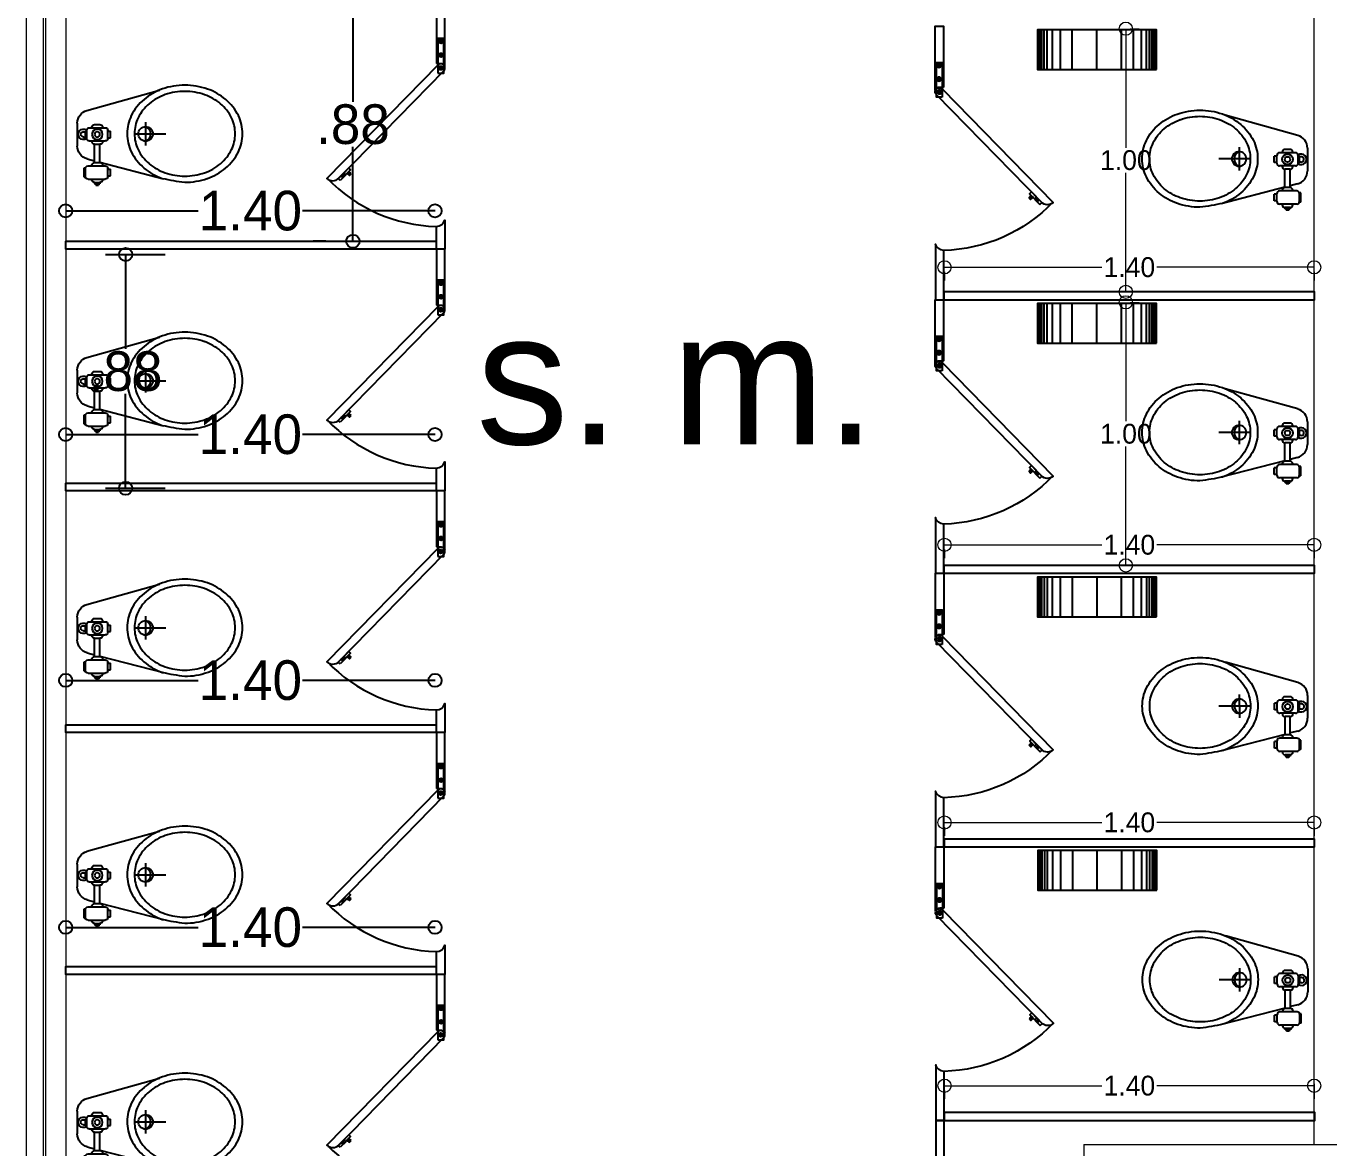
# Model space of a CAD drawing. Header units: millimetres. Extents: x 744843 to 745492, y 2520966 to 2521458.
# Drawn here: x 745461.984 to 745466.911, y 2521143.915 to 2521148.159 of the extents above; entities that cross this region are included whole.
import ezdxf

# ---------------------------------------------------------------- set-up
doc = ezdxf.new("R2010")
doc.units = ezdxf.units.MM
doc.header["$PDMODE"] = 35
doc.header["$PDSIZE"] = 1
for name, color, linetype, lineweight in [('A_Cotas_Interiores', 8, 'Continuous', 20), ('A_Muros', 30, 'Continuous', 20), ('A_Textos', 4, 'Continuous', 20), ('A_Ventanas', 4, 'Continuous', 20)]:
    doc.layers.add(name, color=color, linetype=linetype, lineweight=lineweight)
for name, color, linetype in [('A_Cotas_Paños', 8, 'Continuous'), ('A_Mamparas de Baño', 43, 'Continuous'), ('A_Muebles_fijos', 8, 'Continuous')]:
    doc.layers.add(name, color=color, linetype=linetype)
doc.styles.add('escal 300', font='arial.ttf', dxfattribs={"height": 0.5})
doc.dimstyles.new('EJES', dxfattribs={"dimtxt": 0.25, "dimasz": 0.25, "dimexe": 0.5, "dimexo": 0.25, "dimgap": 0.01, "dimtad": 0, "dimtih": 1, "dimtoh": 1, "dimzin": 4, "dimdsep": 46, "dimtxsty": 'Standard', "dimblk": 'ORIGIN', "dimcen": 0.09, "dimclrd": 8, "dimclre": 8, "dimclrt": 4, "dimadec": 1, "dimazin": 0, "dimtfac": 1, "dimtofl": 0, "dimtmove": 2, "dimatfit": 3, "dimfxl": 0.15, "dimtolj": 1, "dimtzin": 0, "dimlwd": -1, "dimlwe": -1, "dimarcsym": 0})

# ---------------------------------------------------------------- blocks, each defined once
blk = doc.blocks.new('_Origin')
at = {"color": 0, "linetype": 'ByBlock', "lineweight": -2}
blk.add_line((0, 0), (-1, 0), dxfattribs=at)
blk.add_circle((0, 0), 0.5, dxfattribs=at)
blk = doc.blocks.new('*D249')
at = {"layer": 'A_Cotas_Interiores', "color": 8, "transparency": 16777216}
for p, q in [((745465.5076, 2521147.2461), (745466.0527, 2521147.2461)), ((745466.8052, 2521147.2461), (745466.2602, 2521147.2461)), ((745465.4576, 2521147.2287), (745465.4576, 2521147.1961)), ((745466.8552, 2521147.2287), (745466.8552, 2521147.1961))]:
    blk.add_line(p, q, dxfattribs=at)
at = {"layer": 'Defpoints', "color": 0, "transparency": 16777216}
for p in [(745465.4576, 2521147.2537), (745466.8552, 2521147.2537), (745466.8552, 2521147.2461)]:
    blk.add_point(p, dxfattribs=at)
at = {"layer": 'A_Cotas_Interiores', "color": 8, "transparency": 16777216, "xscale": 0.05, "yscale": 0.05, "zscale": 0.05, "rotation": 180}
blk.add_blockref('_Origin', (745465.4576, 2521147.2461), dxfattribs=at)
at = {"layer": 'A_Cotas_Interiores', "color": 8, "transparency": 16777216, "xscale": 0.05, "yscale": 0.05, "zscale": 0.05}
blk.add_blockref('_Origin', (745466.8552, 2521147.2461), dxfattribs=at)
at = {"layer": 'A_Cotas_Interiores', "color": 4, "transparency": 16777216, "insert": (745466.1564, 2521147.2461), "char_height": 0.075, "attachment_point": 5}
blk.add_mtext('\\A1;1.40', dxfattribs=at)
blk = doc.blocks.new('*D245')
at = {"layer": 'A_Cotas_Interiores', "color": 8, "transparency": 16777216}
for p, q in [((745465.4576, 2521146.1787), (745465.4576, 2521146.1461)), ((745465.5076, 2521146.1961), (745466.0527, 2521146.1961)), ((745466.8052, 2521146.1961), (745466.2602, 2521146.1961)), ((745466.8552, 2521146.1787), (745466.8552, 2521146.1461))]:
    blk.add_line(p, q, dxfattribs=at)
at = {"layer": 'Defpoints', "color": 0, "transparency": 16777216}
for p in [(745465.4576, 2521146.2037), (745466.8552, 2521146.2037), (745466.8552, 2521146.1961)]:
    blk.add_point(p, dxfattribs=at)
at = {"layer": 'A_Cotas_Interiores', "color": 8, "transparency": 16777216, "xscale": 0.05, "yscale": 0.05, "zscale": 0.05, "rotation": 180}
blk.add_blockref('_Origin', (745465.4576, 2521146.1961), dxfattribs=at)
at = {"layer": 'A_Cotas_Interiores', "color": 8, "transparency": 16777216, "xscale": 0.05, "yscale": 0.05, "zscale": 0.05}
blk.add_blockref('_Origin', (745466.8552, 2521146.1961), dxfattribs=at)
at = {"layer": 'A_Cotas_Interiores', "color": 4, "transparency": 16777216, "insert": (745466.1564, 2521146.1961), "char_height": 0.075, "attachment_point": 5}
blk.add_mtext('\\A1;1.40', dxfattribs=at)
blk = doc.blocks.new('*D246')
at = {"layer": 'A_Cotas_Interiores', "color": 8, "transparency": 16777216}
for p, q in [((745465.4576, 2521145.1287), (745465.4576, 2521145.0961)), ((745465.5076, 2521145.1461), (745466.0527, 2521145.1461)), ((745466.8052, 2521145.1461), (745466.2602, 2521145.1461)), ((745466.8552, 2521145.1287), (745466.8552, 2521145.0961))]:
    blk.add_line(p, q, dxfattribs=at)
at = {"layer": 'Defpoints', "color": 0, "transparency": 16777216}
for p in [(745465.4576, 2521145.1537), (745466.8552, 2521145.1537), (745466.8552, 2521145.1461)]:
    blk.add_point(p, dxfattribs=at)
at = {"layer": 'A_Cotas_Interiores', "color": 8, "transparency": 16777216, "xscale": 0.05, "yscale": 0.05, "zscale": 0.05, "rotation": 180}
blk.add_blockref('_Origin', (745465.4576, 2521145.1461), dxfattribs=at)
at = {"layer": 'A_Cotas_Interiores', "color": 8, "transparency": 16777216, "xscale": 0.05, "yscale": 0.05, "zscale": 0.05}
blk.add_blockref('_Origin', (745466.8552, 2521145.1461), dxfattribs=at)
at = {"layer": 'A_Cotas_Interiores', "color": 4, "transparency": 16777216, "insert": (745466.1564, 2521145.1461), "char_height": 0.075, "attachment_point": 5}
blk.add_mtext('\\A1;1.40', dxfattribs=at)
blk = doc.blocks.new('*D247')
at = {"layer": 'A_Cotas_Interiores', "color": 8, "transparency": 16777216}
for p, q in [((745465.5076, 2521144.1503), (745466.0527, 2521144.1503)), ((745466.8052, 2521144.1503), (745466.2602, 2521144.1503)), ((745466.8552, 2521144.1578), (745466.8552, 2521144.1003)), ((745465.4576, 2521144.1328), (745465.4576, 2521144.1003))]:
    blk.add_line(p, q, dxfattribs=at)
at = {"layer": 'Defpoints', "color": 0, "transparency": 16777216}
for p in [(745465.4576, 2521144.1578), (745466.8552, 2521144.1828), (745466.8552, 2521144.1503)]:
    blk.add_point(p, dxfattribs=at)
at = {"layer": 'A_Cotas_Interiores', "color": 8, "transparency": 16777216, "xscale": 0.05, "yscale": 0.05, "zscale": 0.05, "rotation": 180}
blk.add_blockref('_Origin', (745465.4576, 2521144.1503), dxfattribs=at)
at = {"layer": 'A_Cotas_Interiores', "color": 8, "transparency": 16777216, "xscale": 0.05, "yscale": 0.05, "zscale": 0.05}
blk.add_blockref('_Origin', (745466.8552, 2521144.1503), dxfattribs=at)
at = {"layer": 'A_Cotas_Interiores', "color": 4, "transparency": 16777216, "insert": (745466.1564, 2521144.1503), "char_height": 0.075, "attachment_point": 5}
blk.add_mtext('\\A1;1.40', dxfattribs=at)
blk = doc.blocks.new('*D251')
at = {"layer": 'A_Cotas_Paños', "color": 8, "transparency": 16777216}
for p, q in [((745462.1843, 2521147.4594), (745462.6351, 2521147.4594)), ((745463.4809, 2521147.4594), (745463.0301, 2521147.4594))]:
    blk.add_line(p, q, dxfattribs=at)
at = {"layer": 'Defpoints', "color": 0, "transparency": 16777216}
for p in [(745462.1343, 2521147.4594), (745462.1343, 2521147.4594), (745463.5309, 2521147.4594)]:
    blk.add_point(p, dxfattribs=at)
at = {"layer": 'A_Cotas_Paños', "color": 8, "transparency": 16777216, "xscale": 0.05, "yscale": 0.05, "zscale": 0.05, "rotation": 180}
blk.add_blockref('_Origin', (745462.1343, 2521147.4594), dxfattribs=at)
at = {"layer": 'A_Cotas_Paños', "color": 8, "transparency": 16777216, "xscale": 0.05, "yscale": 0.05, "zscale": 0.05}
blk.add_blockref('_Origin', (745463.5309, 2521147.4594), dxfattribs=at)
at = {"layer": 'A_Cotas_Paños', "color": 4, "transparency": 16777216, "insert": (745462.8326, 2521147.4594), "char_height": 0.15, "attachment_point": 5}
blk.add_mtext('\\A1;1.40', dxfattribs=at)
blk = doc.blocks.new('MUBA03PL')
at = {"layer": 'A_Muebles_fijos', "linetype": 'ByBlock'}
for p, q in [((-0.0379, 0.1574), (-0.0329, 0.1574)), ((-0.0379, 0.1574), (-0.0379, 0.1224)), ((-0.0329, 0.1549), (-0.0329, 0.1249)), ((-0.0229, 0.1649), (0.0421, 0.1649)), ((-0.0079, 0.1649), (-0.0079, 0.1674)), ((0.0021, 0.1824), (0.0221, 0.1824)), ((0.0021, 0.1774), (0.0021, 0.1824)), ((0.0021, 0.1774), (0.0221, 0.1774)), ((0.0071, 0.1824), (0.0071, 0.1874)), ((0.0071, 0.1874), (0.0171, 0.1874)), ((0.0171, 0.1824), (0.0171, 0.1874)), ((0.0221, 0.1774), (0.0221, 0.1824)), ((0.0321, 0.1649), (0.0321, 0.1674)), ((0.0521, 0.1549), (0.0521, 0.1249)), ((0.0521, 0.1524), (0.0621, 0.1524)), ((0.0621, 0.1524), (0.0621, 0.1274)), ((-0.0379, 0.1224), (-0.0329, 0.1224)), ((-0.0229, 0.1149), (0.0421, 0.1149)), ((-0.0079, 0.1149), (-0.0079, 0.1124)), ((0.0021, 0.1024), (0.0021, 0.0329)), ((0.0021, 0.1024), (0.0221, 0.1024)), ((0.0221, 0.1024), (0.0221, 0.0329)), ((0.0321, 0.1149), (0.0321, 0.1124)), ((0.0521, 0.1274), (0.0621, 0.1274)), ((-0.0403, 0.0054), (-0.0329, 0.0054)), ((-0.0329, 0.0079), (-0.0279, 0.0079)), ((-0.0329, 0.0079), (-0.0329, -0.0171)), ((-0.0279, 0.0104), (-0.0279, -0.0196)), ((-0.0179, 0.0204), (0.0421, 0.0204)), ((-0.0079, 0.0204), (-0.0079, 0.0229)), ((0.0021, 0.0329), (0.0221, 0.0329)), ((0.0321, 0.0204), (0.0321, 0.0229)), ((0.0521, 0.0104), (0.0521, -0.0196)), ((0.0521, 0.0079), (0.0621, 0.0079)), ((0.0621, 0.0079), (0.0621, -0.0171)), ((-0.0403, -0.0146), (-0.0329, -0.0146)), ((-0.0329, -0.0171), (-0.0279, -0.0171)), ((-0.0179, -0.0296), (0.0421, -0.0296)), ((-0.0079, -0.0296), (-0.0079, -0.0321)), ((0.0021, -0.0421), (0.0221, -0.0421)), ((0.0321, -0.0296), (0.0321, -0.0321)), ((0.0521, -0.0171), (0.0621, -0.0171))]:
    blk.add_line(p, q, dxfattribs=at)
at = {"layer": 'A_Muebles_fijos'}
for p, q in [((0.0221, 0.1004), (0.2627, 0.163)), ((-0.026, 0.0878), (0.0021, 0.0951)), ((-0.0633, -0.0473), (-0.0634, 0.0394)), ((0.1949, -0.0506), (0.1948, 0.0381)), ((0.1558, -0.0063), (0.2719, -0.0063)), ((-0.0268, -0.0954), (0.2474, -0.1722))]:
    blk.add_line(p, q, dxfattribs=at)
at = {"layer": 'A_Muebles_fijos', "linetype": 'ByBlock'}
for radius in [0.02, 0.01]:
    blk.add_circle((0.0121, -0.0046), radius, dxfattribs=at)
for centre, radius, start, end in [((-0.0229, 0.1549), 0.01, 90, 180), ((0.0021, 0.1674), 0.01, 90, 180), ((0.0221, 0.1674), 0.01, 0, 90), ((0.0421, 0.1549), 0.01, 0, 90), ((-0.0229, 0.1249), 0.01, 180, 270), ((0.0021, 0.1124), 0.01, 180, 270), ((0.0221, 0.1124), 0.01, 270, 360), ((0.0421, 0.1249), 0.01, 270, 0), ((-0.0403, -0.0046), 0.02, 51.6533, 308.3504), ((-0.0403, -0.0046), 0.01, 90, 273.7189), ((-0.0179, 0.0104), 0.01, 90, 180), ((0.0021, 0.0229), 0.01, 90, 180), ((0.0221, 0.0229), 0.01, 0, 90), ((0.0421, 0.0104), 0.01, 0, 90), ((-0.0179, -0.0196), 0.01, 180, 270), ((0.0021, -0.0321), 0.01, 180, 270), ((0.0221, -0.0321), 0.01, 270, 360), ((0.0421, -0.0196), 0.01, 270, 0)]:
    blk.add_arc(centre, radius, start, end, dxfattribs=at)
at = {"layer": 'A_Muebles_fijos'}
for centre, radius, start, end in [((-0.0134, 0.0395), 0.05, 104.5951, 180.0603), ((0.1845, -0.0063), 0.0293, 290.7153, 69.4053), ((-0.0133, -0.0472), 0.05, 180.0603, 254.3453)]:
    blk.add_arc(centre, radius, start, end, dxfattribs=at)
at = {"layer": 'A_Muebles_fijos', "extrusion": (0, 0, -1)}
for centre, major_axis, start_param, end_param in [((0.3304, -0.0457), (0.1556, -0.1556), 3.227029, 3.590943), ((0.4731, -0.8453), (-0.7283, -0.7283), 2.145678, 2.22961), ((0.3433, -0.0726), (-0.1597, -0.1597), 2.019763, 2.355142), ((0.3433, -0.0827), (-0.1833, -0.1833), 2.355142, 2.690137), ((0.3433, -0.0726), (-0.1597, -0.1597), 2.355142, 2.69052), ((0.3562, -0.0457), (-0.1556, -0.1556), 2.690137, 3.054051), ((0.3106, -0.0222), (0.1338, -0.1338), 2.813062, 3.227029), ((0.3149, -0.0201), (0.1168, -0.1168), 2.812573, 3.226421), ((0.3321, -0.0405), (-0.1357, -0.1357), 1.655624, 2.019763), ((0.3545, -0.0405), (-0.1357, -0.1357), 2.69052, 3.054659), ((0.3716, -0.0201), (0.1168, -0.1168), 4.625455, 5.039303), ((0.376, -0.0221), (0.1338, -0.1338), 4.624847, 5.038814), ((0.28, -0.0071), (-0.1097, -0.1097), 0.784345, 1.242266), ((0.2884, -0.0071), (0.0959, -0.0959), 2.355142, 2.812573), ((0.3981, -0.007), (0.0959, -0.0959), 5.039303, 5.496734), ((0.4065, -0.007), (-0.1097, -0.1097), 3.468017, 3.925938), ((0.1949, -0.0063), (-0.0194, -0.0194), 4.712389, 10.995574), ((0.28, -0.0071), (-0.1097, -0.1097), 0.326425, 0.784345), ((0.2884, -0.0071), (-0.0959, -0.0959), 0.326914, 0.784345), ((0.3981, -0.007), (-0.0959, -0.0959), 3.925938, 4.383369), ((0.4065, -0.007), (-0.1097, -0.1097), 3.925938, 4.383859), ((0.3105, 0.008), (0.1338, -0.1338), 1.483255, 1.897221), ((0.3149, 0.006), (-0.1168, -0.1168), -0.086934, 0.326914), ((0.3716, 0.006), (-0.1168, -0.1168), 4.383369, 4.797217), ((0.3759, 0.0081), (-0.1338, -0.1338), 4.383859, 4.797825), ((0.3303, 0.0316), (0.1556, -0.1556), 1.11934, 1.483255), ((0.332, 0.0264), (-0.1357, -0.1357), -0.451073, -0.086934), ((0.3544, 0.0264), (0.1357, -0.1357), 0.084828, 0.448967), ((0.3561, 0.0316), (-0.1556, -0.1556), -1.48536, -1.121446), ((0.3432, 0.0686), (0.1833, -0.1833), 0.784345, 1.11934), ((0.3432, 0.0585), (-0.1597, -0.1597), -0.786451, -0.451073), ((0.3432, 0.0585), (0.1597, -0.1597), 0.448967, 0.784345), ((0.3432, 0.0686), (0.1833, -0.1833), 0.44935, 0.784345)]:
    blk.add_ellipse(centre, major_axis=major_axis, ratio=1, start_param=start_param, end_param=end_param, dxfattribs=at)
blk = doc.blocks.new('*D252')
at = {"layer": 'A_Cotas_Paños', "color": 8, "transparency": 16777216}
for p, q in [((745462.1843, 2521146.6136), (745462.6351, 2521146.6136)), ((745463.4809, 2521146.6136), (745463.0301, 2521146.6136))]:
    blk.add_line(p, q, dxfattribs=at)
at = {"layer": 'Defpoints', "color": 0, "transparency": 16777216}
for p in [(745462.1343, 2521146.6136), (745462.1343, 2521146.6136), (745463.5309, 2521146.6136)]:
    blk.add_point(p, dxfattribs=at)
at = {"layer": 'A_Cotas_Paños', "color": 8, "transparency": 16777216, "xscale": 0.05, "yscale": 0.05, "zscale": 0.05, "rotation": 180}
blk.add_blockref('_Origin', (745462.1343, 2521146.6136), dxfattribs=at)
at = {"layer": 'A_Cotas_Paños', "color": 8, "transparency": 16777216, "xscale": 0.05, "yscale": 0.05, "zscale": 0.05}
blk.add_blockref('_Origin', (745463.5309, 2521146.6136), dxfattribs=at)
at = {"layer": 'A_Cotas_Paños', "color": 4, "transparency": 16777216, "insert": (745462.8326, 2521146.6136), "char_height": 0.15, "attachment_point": 5}
blk.add_mtext('\\A1;1.40', dxfattribs=at)
blk = doc.blocks.new('*D253')
at = {"layer": 'A_Cotas_Paños', "color": 8, "transparency": 16777216}
for p, q in [((745462.1843, 2521145.6836), (745462.6351, 2521145.6836)), ((745463.4809, 2521145.6836), (745463.0301, 2521145.6836))]:
    blk.add_line(p, q, dxfattribs=at)
at = {"layer": 'Defpoints', "color": 0, "transparency": 16777216}
for p in [(745462.1343, 2521145.6836), (745462.1343, 2521145.6836), (745463.5309, 2521145.6836)]:
    blk.add_point(p, dxfattribs=at)
at = {"layer": 'A_Cotas_Paños', "color": 8, "transparency": 16777216, "xscale": 0.05, "yscale": 0.05, "zscale": 0.05, "rotation": 180}
blk.add_blockref('_Origin', (745462.1343, 2521145.6836), dxfattribs=at)
at = {"layer": 'A_Cotas_Paños', "color": 8, "transparency": 16777216, "xscale": 0.05, "yscale": 0.05, "zscale": 0.05}
blk.add_blockref('_Origin', (745463.5309, 2521145.6836), dxfattribs=at)
at = {"layer": 'A_Cotas_Paños', "color": 4, "transparency": 16777216, "insert": (745462.8326, 2521145.6836), "char_height": 0.15, "attachment_point": 5}
blk.add_mtext('\\A1;1.40', dxfattribs=at)
blk = doc.blocks.new('*D254')
at = {"layer": 'A_Cotas_Paños', "color": 8, "transparency": 16777216}
for p, q in [((745462.1843, 2521144.7493), (745462.6351, 2521144.7493)), ((745463.4809, 2521144.7493), (745463.0301, 2521144.7493))]:
    blk.add_line(p, q, dxfattribs=at)
at = {"layer": 'Defpoints', "color": 0, "transparency": 16777216}
for p in [(745462.1343, 2521144.7493), (745462.1343, 2521144.7493), (745463.5309, 2521144.7493)]:
    blk.add_point(p, dxfattribs=at)
at = {"layer": 'A_Cotas_Paños', "color": 8, "transparency": 16777216, "xscale": 0.05, "yscale": 0.05, "zscale": 0.05, "rotation": 180}
blk.add_blockref('_Origin', (745462.1343, 2521144.7493), dxfattribs=at)
at = {"layer": 'A_Cotas_Paños', "color": 8, "transparency": 16777216, "xscale": 0.05, "yscale": 0.05, "zscale": 0.05}
blk.add_blockref('_Origin', (745463.5309, 2521144.7493), dxfattribs=at)
at = {"layer": 'A_Cotas_Paños', "color": 4, "transparency": 16777216, "insert": (745462.8326, 2521144.7493), "char_height": 0.15, "attachment_point": 5}
blk.add_mtext('\\A1;1.40', dxfattribs=at)
blk = doc.blocks.new('*D256')
at = {"layer": 'A_Cotas_Paños', "color": 8, "transparency": 16777216}
for p, q in [((745462.2843, 2521147.2943), (745462.5108, 2521147.2943)), ((745462.3608, 2521147.2443), (745462.3608, 2521146.9372)), ((745462.3608, 2521146.4601), (745462.3608, 2521146.7672)), ((745462.2843, 2521146.4101), (745462.5108, 2521146.4101))]:
    blk.add_line(p, q, dxfattribs=at)
at = {"layer": 'Defpoints', "color": 0, "transparency": 16777216}
for p in [(745462.1343, 2521147.2943), (745462.1343, 2521146.4101), (745462.3608, 2521146.4101)]:
    blk.add_point(p, dxfattribs=at)
at = {"layer": 'A_Cotas_Paños', "color": 8, "transparency": 16777216, "xscale": 0.05, "yscale": 0.05, "zscale": 0.05}
for p, rotation in [((745462.3608, 2521147.2943), 90), ((745462.3608, 2521146.4101), 270)]:
    blk.add_blockref('_Origin', p, dxfattribs=dict(at, rotation=rotation))
at = {"layer": 'A_Cotas_Paños', "color": 4, "transparency": 16777216, "insert": (745462.3608, 2521146.8522), "char_height": 0.15, "attachment_point": 5}
blk.add_mtext('\\A1;.88', dxfattribs=at)
blk = doc.blocks.new('*D257')
at = {"layer": 'A_Cotas_Paños', "color": 8, "transparency": 16777216}
for p, q in [((745463.118, 2521148.2285), (745463.0704, 2521148.2285)), ((745463.2204, 2521148.1785), (745463.2204, 2521147.8714)), ((745463.2204, 2521147.3943), (745463.2204, 2521147.7014)), ((745463.118, 2521147.3443), (745463.0704, 2521147.3443))]:
    blk.add_line(p, q, dxfattribs=at)
at = {"layer": 'Defpoints', "color": 0, "transparency": 16777216}
for p in [(745463.268, 2521148.2285), (745463.2204, 2521147.3443), (745463.268, 2521147.3443)]:
    blk.add_point(p, dxfattribs=at)
at = {"layer": 'A_Cotas_Paños', "color": 8, "transparency": 16777216, "xscale": 0.05, "yscale": 0.05, "zscale": 0.05}
for p, rotation in [((745463.2204, 2521148.2285), 90), ((745463.2204, 2521147.3443), 270)]:
    blk.add_blockref('_Origin', p, dxfattribs=dict(at, rotation=rotation))
at = {"layer": 'A_Cotas_Paños', "color": 4, "transparency": 16777216, "insert": (745463.2204, 2521147.7864), "char_height": 0.15, "attachment_point": 5}
blk.add_mtext('\\A1;.88', dxfattribs=at)
blk = doc.blocks.new('Porta_rollo_planta')
at = {"layer": 'A_Muebles_fijos'}
for p, q in [((0.0043, -0.15), (0.0043, 0)), ((0.0095, -0.15), (0.0095, 0)), ((0.0166, -0.15), (0.0166, 0)), ((0.0262, -0.15), (0.0262, 0)), ((0.0372, -0.15), (0.0372, 0)), ((0.0566, -0.15), (0.0566, 0)), ((0.0869, -0.15), (0.0869, 0)), ((0.1321, -0.15), (0.1321, 0)), ((0.225, -0.15), (0.225, 0)), ((0.3179, -0.15), (0.3179, 0)), ((0.3631, -0.15), (0.3631, 0)), ((0.3934, -0.15), (0.3934, 0)), ((0.4128, -0.15), (0.4128, 0)), ((0.4238, -0.15), (0.4238, 0)), ((0.4334, -0.15), (0.4334, 0)), ((0.4405, -0.15), (0.4405, 0)), ((0.4457, -0.15), (0.4457, 0))]:
    blk.add_line(p, q, dxfattribs=at)
at = {"layer": 'A_Muebles_fijos', "ltscale": 0.0065}
blk.add_lwpolyline([(0.45, -0.15), (0.45, 0), (0, 0), (0, -0.15)], close=True, dxfattribs=at)
blk = doc.blocks.new('A-Mamparas_100_140')
at = {"layer": 'A_Mamparas de Baño', "color": 8}
for p, q in [((1.0514, 0.3583), (1.0585, 0.3513)), ((1.076, 0.3521), (1.0682, 0.3598))]:
    blk.add_line(p, q, dxfattribs=at)
at = {"layer": 'A_Mamparas de Baño', "ltscale": 0.0065}
for points in [[(1.4334, 0.762), (1.4334, 0.762), (1.4334, 1.005), (1.4021, 1.005), (1.4021, 0.7754, 0.414214), (1.4046, 0.7729), (1.4178, 0.7729)], [(1.4294, 0.745, 1.037269), (1.4065, 0.7663), (0.9879, 0.338, 0.414214), (1.0321, 0.3385), (1.4294, 0.745)], [(1.4327, -0.03), (1.4014, -0.03, -0.414214), (1.4014, -0.03), (1.4014, -0.0087), (1.4014, 0.1563, 0.342838), (1.4327, 0.1806), (1.4327, -0.03)]]:
    blk.add_lwpolyline(points, format="xyb", dxfattribs=at)
at = {"layer": 'A_Mamparas de Baño', "color": 8}
for points in [[(1.4076, 0.736), (1.4293, 0.736), (1.4293, 0.8668), (1.4076, 0.8668)], [(1.0377, 0.33), (1.0305, 0.337), (1.07, 0.3774), (1.0772, 0.3704)], [(1.0377, 0.33), (1.0305, 0.337), (1.0514, 0.3583), (1.0585, 0.3513)]]:
    blk.add_lwpolyline(points, close=True, dxfattribs=at)
at = {"layer": 'A_Mamparas de Baño', "color": 8, "ltscale": 0.0065}
blk.add_lwpolyline([(1.4178, 0.7729, -0.315425), (1.4334, 0.762)], format="xyb", dxfattribs=at)
at = {"layer": 'A_Mamparas de Baño', "color": 8}
for points in [[(1.079, 0.3552, -0.135901), (1.0715, 0.3647), (1.0715, 0.3647), (1.0633, 0.3563, -0.135901), (1.073, 0.3491)], [(1.076, 0.3521, 0.129662), (1.0712, 0.3629), (1.0651, 0.3566, 0.129662), (1.076, 0.3521)]]:
    blk.add_lwpolyline(points, format="xyb", close=True, dxfattribs=at)
at = {"layer": 'A_Mamparas de Baño', "ltscale": 0.0065}
blk.add_lwpolyline([(1.4008, -0.03), (0, -0.03), (0, 0), (1.4008, 0)], close=True, dxfattribs=at)
at = {"layer": 'A_Mamparas de Baño', "color": 8}
for centre, radius in [((1.4192, 0.8558), 0.00744), ((1.4192, 0.8558), 0.004), ((1.4192, 0.8045), 0.00744), ((1.4192, 0.8045), 0.004), ((1.4178, 0.7555), 0.00744), ((1.4178, 0.7555), 0.004), ((1.0473, 0.347), 0.004)]:
    blk.add_circle(centre, radius, dxfattribs=at)
blk.add_arc((1.4169, 0.7497), 0.5936, 223.8217, 268.509, dxfattribs=at)
at = {"layer": 'A_Muebles_fijos', "xscale": -1}
blk.add_blockref('Porta_rollo_planta', (1.0474, 0.991), dxfattribs=at)
at = {"layer": 'A_Muebles_fijos', "xscale": -1, "rotation": 180}
blk.add_blockref('MUBA03PL', (0.0896, 0.4962), dxfattribs=at)
blk = doc.blocks.new('*D271')
at = {"layer": 'A_Cotas_Interiores', "color": 8, "transparency": 16777216}
for p, q in [((745466.1597, 2521148.1485), (745466.1932, 2521148.1485)), ((745466.1432, 2521148.0985), (745466.1432, 2521147.6985)), ((745466.1432, 2521147.2035), (745466.1432, 2521147.6035)), ((745466.1597, 2521147.1535), (745466.1932, 2521147.1535))]:
    blk.add_line(p, q, dxfattribs=at)
at = {"layer": 'Defpoints', "color": 0, "transparency": 16777216}
for p in [(745466.1347, 2521148.1485), (745466.1347, 2521147.1535), (745466.1432, 2521147.1535)]:
    blk.add_point(p, dxfattribs=at)
at = {"layer": 'A_Cotas_Interiores', "color": 8, "transparency": 16777216, "xscale": 0.05, "yscale": 0.05, "zscale": 0.05}
for p, rotation in [((745466.1432, 2521148.1485), 90), ((745466.1432, 2521147.1535), 270)]:
    blk.add_blockref('_Origin', p, dxfattribs=dict(at, rotation=rotation))
at = {"layer": 'A_Cotas_Interiores', "color": 4, "transparency": 16777216, "insert": (745466.1432, 2521147.651), "char_height": 0.075, "attachment_point": 5}
blk.add_mtext('\\A1;1.00', dxfattribs=at)
blk = doc.blocks.new('*D272')
at = {"layer": 'A_Cotas_Interiores', "color": 8, "transparency": 16777216}
for p, q in [((745466.1597, 2521147.1135), (745466.1932, 2521147.1135)), ((745466.1432, 2521147.0635), (745466.1432, 2521146.6635)), ((745466.1432, 2521146.1685), (745466.1432, 2521146.5685)), ((745466.1597, 2521146.1185), (745466.1932, 2521146.1185))]:
    blk.add_line(p, q, dxfattribs=at)
at = {"layer": 'Defpoints', "color": 0, "transparency": 16777216}
for p in [(745466.1347, 2521147.1135), (745466.1347, 2521146.1185), (745466.1432, 2521146.1185)]:
    blk.add_point(p, dxfattribs=at)
at = {"layer": 'A_Cotas_Interiores', "color": 8, "transparency": 16777216, "xscale": 0.05, "yscale": 0.05, "zscale": 0.05}
for p, rotation in [((745466.1432, 2521147.1135), 90), ((745466.1432, 2521146.1185), 270)]:
    blk.add_blockref('_Origin', p, dxfattribs=dict(at, rotation=rotation))
at = {"layer": 'A_Cotas_Interiores', "color": 4, "transparency": 16777216, "insert": (745466.1432, 2521146.616), "char_height": 0.075, "attachment_point": 5}
blk.add_mtext('\\A1;1.00', dxfattribs=at)

msp = doc.modelspace()

# ---------------------------------------------------------------- linework, layer by layer
at = {"layer": 'A_Mamparas de Baño', "color": 8}
for p, q in [((745463.1857, 2521147.6026), (745463.1929, 2521147.5956)), ((745463.2103, 2521147.5964), (745463.2025, 2521147.6041)), ((745463.1857, 2521146.6884), (745463.1929, 2521146.6814)), ((745463.2103, 2521146.6822), (745463.2025, 2521146.6899)), ((745463.1857, 2521145.7742), (745463.1929, 2521145.7672)), ((745463.2103, 2521145.768), (745463.2025, 2521145.7756)), ((745463.1857, 2521144.86), (745463.1929, 2521144.853)), ((745463.2103, 2521144.8538), (745463.2025, 2521144.8614)), ((745463.1857, 2521143.9457), (745463.1929, 2521143.9387)), ((745463.2103, 2521143.9395), (745463.2025, 2521143.9472))]:
    msp.add_line(p, q, dxfattribs=at)
at = {"layer": 'A_Mamparas de Baño', "ltscale": 0.0065}
for points in [[(745463.5677, 2521148.0063), (745463.5677, 2521148.0063), (745463.5677, 2521148.2285), (745463.5365, 2521148.2285), (745463.5365, 2521148.0197, 0.414214), (745463.539, 2521148.0172), (745463.5521, 2521148.0172)], [(745463.5637, 2521147.9893, 1.037269), (745463.5408, 2521148.0106), (745463.1223, 2521147.5823, 0.414214), (745463.1665, 2521147.5828), (745463.5637, 2521147.9893)], [(745463.5677, 2521147.3143), (745463.5365, 2521147.3143, -0.414214), (745463.5365, 2521147.3143), (745463.5365, 2521147.3356), (745463.5365, 2521147.4006, 0.342838), (745463.5677, 2521147.4249), (745463.5677, 2521147.3143)], [(745463.5677, 2521147.0921), (745463.5677, 2521147.0921), (745463.5677, 2521147.3143), (745463.5365, 2521147.3143), (745463.5365, 2521147.1055, 0.414214), (745463.539, 2521147.103), (745463.5521, 2521147.103)], [(745463.5637, 2521147.0751, 1.037269), (745463.5408, 2521147.0964), (745463.1223, 2521146.6681, 0.414214), (745463.1665, 2521146.6686), (745463.5637, 2521147.0751)], [(745463.5677, 2521146.4001), (745463.5365, 2521146.4001, -0.414214), (745463.5365, 2521146.4001), (745463.5365, 2521146.4214), (745463.5365, 2521146.4864, 0.342838), (745463.5677, 2521146.5107), (745463.5677, 2521146.4001)], [(745463.5677, 2521146.1778), (745463.5677, 2521146.1778), (745463.5677, 2521146.4001), (745463.5365, 2521146.4001), (745463.5365, 2521146.1913, 0.414214), (745463.539, 2521146.1888), (745463.5521, 2521146.1888)], [(745463.5637, 2521146.1609, 1.037269), (745463.5408, 2521146.1821), (745463.1223, 2521145.7539, 0.414214), (745463.1665, 2521145.7544), (745463.5637, 2521146.1609)], [(745463.5677, 2521145.4859), (745463.5365, 2521145.4859, -0.414214), (745463.5365, 2521145.4859), (745463.5365, 2521145.5071), (745463.5365, 2521145.5722, 0.342838), (745463.5677, 2521145.5964), (745463.5677, 2521145.4859)], [(745463.5677, 2521145.2636), (745463.5677, 2521145.2636), (745463.5677, 2521145.4859), (745463.5365, 2521145.4859), (745463.5365, 2521145.2771, 0.414214), (745463.539, 2521145.2746), (745463.5521, 2521145.2746)], [(745463.5637, 2521145.2466, 1.037269), (745463.5408, 2521145.2679), (745463.1223, 2521144.8396, 0.414214), (745463.1665, 2521144.8402), (745463.5637, 2521145.2466)], [(745463.5677, 2521144.5716), (745463.5365, 2521144.5716, -0.414214), (745463.5365, 2521144.5716), (745463.5365, 2521144.5929), (745463.5365, 2521144.6579, 0.342838), (745463.5677, 2521144.6822), (745463.5677, 2521144.5716)], [(745463.5677, 2521144.3494), (745463.5677, 2521144.3494), (745463.5677, 2521144.5716), (745463.5365, 2521144.5716), (745463.5365, 2521144.3628, 0.414214), (745463.539, 2521144.3603), (745463.5521, 2521144.3603)], [(745463.5637, 2521144.3324, 1.037269), (745463.5408, 2521144.3537), (745463.1223, 2521143.9254, 0.414214), (745463.1665, 2521143.9259), (745463.5637, 2521144.3324)]]:
    msp.add_lwpolyline(points, format="xyb", dxfattribs=at)
at = {"layer": 'A_Mamparas de Baño', "color": 8}
for points in [[(745463.5419, 2521147.9803), (745463.5636, 2521147.9803), (745463.5636, 2521148.1111), (745463.5419, 2521148.1111)], [(745463.172, 2521147.5743), (745463.1649, 2521147.5813), (745463.2044, 2521147.6217), (745463.2115, 2521147.6147)], [(745463.172, 2521147.5743), (745463.1649, 2521147.5813), (745463.1857, 2521147.6026), (745463.1929, 2521147.5956)], [(745463.5419, 2521147.066), (745463.5636, 2521147.066), (745463.5636, 2521147.1969), (745463.5419, 2521147.1969)], [(745463.172, 2521146.6601), (745463.1649, 2521146.6671), (745463.2044, 2521146.7075), (745463.2115, 2521146.7005)], [(745463.172, 2521146.6601), (745463.1649, 2521146.6671), (745463.1857, 2521146.6884), (745463.1929, 2521146.6814)], [(745463.5419, 2521146.1518), (745463.5636, 2521146.1518), (745463.5636, 2521146.2827), (745463.5419, 2521146.2827)], [(745463.172, 2521145.7459), (745463.1649, 2521145.7529), (745463.2044, 2521145.7933), (745463.2115, 2521145.7863)], [(745463.172, 2521145.7459), (745463.1649, 2521145.7529), (745463.1857, 2521145.7742), (745463.1929, 2521145.7672)], [(745463.5419, 2521145.2376), (745463.5636, 2521145.2376), (745463.5636, 2521145.3685), (745463.5419, 2521145.3685)], [(745463.172, 2521144.8317), (745463.1649, 2521144.8386), (745463.2044, 2521144.8791), (745463.2115, 2521144.8721)], [(745463.172, 2521144.8317), (745463.1649, 2521144.8386), (745463.1857, 2521144.86), (745463.1929, 2521144.853)], [(745463.5419, 2521144.3234), (745463.5636, 2521144.3234), (745463.5636, 2521144.4542), (745463.5419, 2521144.4542)], [(745463.172, 2521143.9174), (745463.1649, 2521143.9244), (745463.2044, 2521143.9648), (745463.2115, 2521143.9578)], [(745463.172, 2521143.9174), (745463.1649, 2521143.9244), (745463.1857, 2521143.9457), (745463.1929, 2521143.9387)]]:
    msp.add_lwpolyline(points, close=True, dxfattribs=at)
at = {"layer": 'A_Mamparas de Baño', "color": 8, "ltscale": 0.0065}
for points in [[(745463.5521, 2521148.0172, -0.315425), (745463.5677, 2521148.0063)], [(745463.5521, 2521147.103, -0.315425), (745463.5677, 2521147.0921)], [(745463.5521, 2521146.1888, -0.315425), (745463.5677, 2521146.1778)], [(745463.5521, 2521145.2746, -0.315425), (745463.5677, 2521145.2636)], [(745463.5521, 2521144.3603, -0.315425), (745463.5677, 2521144.3494)]]:
    msp.add_lwpolyline(points, format="xyb", dxfattribs=at)
at = {"layer": 'A_Mamparas de Baño', "color": 8}
for points in [[(745463.2133, 2521147.5995, -0.135901), (745463.2059, 2521147.609), (745463.2059, 2521147.609), (745463.1977, 2521147.6006, -0.135901), (745463.2073, 2521147.5934)], [(745463.2103, 2521147.5964, 0.129662), (745463.2056, 2521147.6072), (745463.1994, 2521147.6009, 0.129662), (745463.2103, 2521147.5964)], [(745463.2133, 2521146.6852, -0.135901), (745463.2059, 2521146.6947), (745463.2059, 2521146.6947), (745463.1977, 2521146.6864, -0.135901), (745463.2073, 2521146.6792)], [(745463.2103, 2521146.6822, 0.129662), (745463.2056, 2521146.693), (745463.1994, 2521146.6867, 0.129662), (745463.2103, 2521146.6822)], [(745463.2133, 2521145.771, -0.135901), (745463.2059, 2521145.7805), (745463.2059, 2521145.7805), (745463.1977, 2521145.7722, -0.135901), (745463.2073, 2521145.7649)], [(745463.2103, 2521145.768, 0.129662), (745463.2056, 2521145.7788), (745463.1994, 2521145.7725, 0.129662), (745463.2103, 2521145.768)], [(745463.2133, 2521144.8568, -0.135901), (745463.2059, 2521144.8663), (745463.2059, 2521144.8663), (745463.1977, 2521144.8579, -0.135901), (745463.2073, 2521144.8507)], [(745463.2103, 2521144.8538, 0.129662), (745463.2056, 2521144.8646), (745463.1994, 2521144.8583, 0.129662), (745463.2103, 2521144.8538)], [(745463.2133, 2521143.9426, -0.135901), (745463.2059, 2521143.9521), (745463.2059, 2521143.9521), (745463.1977, 2521143.9437, -0.135901), (745463.2073, 2521143.9365)], [(745463.2103, 2521143.9395, 0.129662), (745463.2056, 2521143.9503), (745463.1994, 2521143.9441, 0.129662), (745463.2103, 2521143.9395)]]:
    msp.add_lwpolyline(points, format="xyb", close=True, dxfattribs=at)
at = {"layer": 'A_Mamparas de Baño', "ltscale": 0.0065}
for points in [[(745463.5351, 2521147.3143), (745462.1343, 2521147.3143), (745462.1343, 2521147.3443), (745463.5351, 2521147.3443)], [(745463.5351, 2521146.4001), (745462.1343, 2521146.4001), (745462.1343, 2521146.4301), (745463.5351, 2521146.4301)], [(745463.5351, 2521145.4859), (745462.1343, 2521145.4859), (745462.1343, 2521145.5159), (745463.5351, 2521145.5159)], [(745463.5351, 2521144.5716), (745462.1343, 2521144.5716), (745462.1343, 2521144.6016), (745463.5351, 2521144.6016)], [(745465.4565, 2521144.0185), (745465.4246, 2521144.0185), (745465.4246, 2521143.6887), (745465.4565, 2521143.6887)]]:
    msp.add_lwpolyline(points, close=True, dxfattribs=at)
at = {"layer": 'A_Mamparas de Baño', "color": 8}
for centre, radius in [((745463.5536, 2521148.1001), 0.00744), ((745463.5536, 2521148.1001), 0.004), ((745463.5536, 2521148.0488), 0.00744), ((745463.5536, 2521148.0488), 0.004), ((745463.5521, 2521147.9998), 0.00744), ((745463.5521, 2521147.9998), 0.004), ((745463.1817, 2521147.5913), 0.004), ((745463.5536, 2521147.1859), 0.00744), ((745463.5536, 2521147.1346), 0.00744), ((745463.5536, 2521147.1859), 0.004), ((745463.5521, 2521147.0856), 0.00744), ((745463.5536, 2521147.1346), 0.004), ((745463.5521, 2521147.0856), 0.004), ((745463.1817, 2521146.6771), 0.004), ((745463.5536, 2521146.2717), 0.00744), ((745463.5536, 2521146.2717), 0.004), ((745463.5536, 2521146.2204), 0.00744), ((745463.5536, 2521146.2204), 0.004), ((745463.5521, 2521146.1713), 0.00744), ((745463.5521, 2521146.1713), 0.004), ((745463.1817, 2521145.7629), 0.004), ((745463.5536, 2521145.3574), 0.00744), ((745463.5536, 2521145.3574), 0.004), ((745463.5536, 2521145.3062), 0.00744), ((745463.5536, 2521145.3062), 0.004), ((745463.5521, 2521145.2571), 0.00744), ((745463.5521, 2521145.2571), 0.004), ((745463.1817, 2521144.8487), 0.004), ((745463.5536, 2521144.4432), 0.00744), ((745463.5536, 2521144.4432), 0.004), ((745463.5536, 2521144.392), 0.00744), ((745463.5536, 2521144.392), 0.004), ((745463.5521, 2521144.3429), 0.00744), ((745463.5521, 2521144.3429), 0.004), ((745463.1817, 2521143.9344), 0.004)]:
    msp.add_circle(centre, radius, dxfattribs=at)
for centre in [(745463.5512, 2521147.994), (745463.5512, 2521147.0798), (745463.5512, 2521146.1656), (745463.5512, 2521145.2514), (745463.5512, 2521144.3371)]:
    msp.add_arc(centre, 0.5936, 223.8217, 268.509, dxfattribs=at)
at = {"layer": 'A_Muros'}
for p, q in [((745461.9843, 2521151.8486), (745461.9843, 2521141.705)), ((745462.1343, 2521151.6986), (745462.1343, 2521141.855)), ((745466.8552, 2521143.9285), (745466.8552, 2521150.2285)), ((745465.9843, 2521143.9285), (745465.9843, 2521141.855)), ((745465.9843, 2521143.9285), (745471.6441, 2521143.9285)), ((745465.9843, 2521143.9285), (745466.8552, 2521143.9285))]:
    msp.add_line(p, q, dxfattribs=at)
for radius, start, end in [(13.2223, 280.49186, 20.28297), (13.0723, 280.61365, 5.12249)]:
    msp.add_arc((745459.6216, 2521149.0614), radius, start, end, dxfattribs=at)
at = {"layer": 'A_Ventanas'}
for p, q in [((745462.0498, 2521141.7705), (745462.0498, 2521151.7831)), ((745462.0596, 2521141.7803), (745462.0596, 2521151.7733))]:
    msp.add_line(p, q, dxfattribs=at)
for radius, end in [(13.1523, 19.3756), (13.1423, 19.25124)]:
    msp.add_arc((745459.6216, 2521149.0614), radius, 280.54836, end, dxfattribs=at)

# ---------------------------------------------------------------- block references
at = {"layer": 'A_Mamparas de Baño', "xscale": -1}
for p in [(745466.8559, 2521147.1535), (745466.8559, 2521146.1185), (745466.8566, 2521145.0835), (745466.8573, 2521144.0485)]:
    msp.add_blockref('A-Mamparas_100_140', p, dxfattribs=at)
at = {"layer": 'A_Muebles_fijos', "xscale": -1, "rotation": 180}
for p in [(745462.2415, 2521147.7442), (745462.2415, 2521146.81), (745462.2415, 2521145.8758), (745462.2415, 2521144.9416), (745462.2415, 2521144.0073)]:
    msp.add_blockref('MUBA03PL', p, dxfattribs=at)

# ---------------------------------------------------------------- texts
at = {"layer": 'A_Textos', "ltscale": 0.1, "insert": (745464.443, 2521147.0766), "char_height": 0.5, "width": 2.873594, "attachment_point": 2, "rotation": 0, "style": 'escal 300'}
msp.add_mtext('s. m.', dxfattribs=at)

# ---------------------------------------------------------------- dimensions: what is measured, and where the dimension line sits
at = {"layer": 'A_Cotas_Interiores'}
for p1, p2, picture, middle in [((745466.134722103, 2521148.14852974), (745466.134722103, 2521147.153529739), '*D271', (745466.143204378, 2521147.65102974)), ((745466.1347221025, 2521147.1135297399), (745466.1347221025, 2521146.1185297398), '*D272', (745466.1432043781, 2521146.6160297398))]:
    dim = msp.add_aligned_dim(p1=p1, p2=p2, distance=0.008482276, dimstyle='EJES', override={"dimtxt": 0.075, "dimasz": 0.05, "dimexe": 0.05, "dimexo": 0.025, "dimfxl": 1.25}, dxfattribs=at)
    dim.commit()
    dim.dimension.update_dxf_attribs({"geometry": picture, "text_midpoint": middle})
for base, p1, p2, picture, middle in [((745466.8552, 2521147.2461), (745465.4576, 2521147.2537), (745466.8552, 2521147.2537), '*D249', (745466.1564, 2521147.2461)), ((745466.8552, 2521146.1961), (745465.4576, 2521146.2037), (745466.8552, 2521146.2037), '*D245', (745466.1564, 2521146.1961)), ((745466.8552, 2521145.1461), (745465.4576, 2521145.1537), (745466.8552, 2521145.1537), '*D246', (745466.1564, 2521145.1461)), ((745466.8552, 2521144.1503), (745465.4576, 2521144.1578), (745466.8552, 2521144.1828), '*D247', (745466.1564, 2521144.1503))]:
    dim = msp.add_linear_dim(base=base, p1=p1, p2=p2, dimstyle='EJES', override={"dimtxt": 0.075, "dimasz": 0.05, "dimexe": 0.05, "dimexo": 0.025, "dimfxl": 1.25}, dxfattribs=at)
    dim.commit()
    dim.dimension.update_dxf_attribs({"geometry": picture, "text_midpoint": middle})
at = {"layer": 'A_Cotas_Paños'}
for base, p1, p2, picture, middle in [((745463.2204, 2521147.3443), (745463.268, 2521148.2285), (745463.268, 2521147.3443), '*D257', (745463.2204, 2521147.7864)), ((745462.3608, 2521146.4101), (745462.1343, 2521147.2943), (745462.1343, 2521146.4101), '*D256', (745462.3608, 2521146.8522))]:
    dim = msp.add_linear_dim(base=base, p1=p1, p2=p2, angle=90, dimstyle='EJES', override={"dimtxt": 0.15, "dimasz": 0.05, "dimexe": 0.15, "dimexo": 0.15, "dimfxl": 1.25}, dxfattribs=at)
    dim.commit()
    dim.dimension.update_dxf_attribs({"geometry": picture, "text_midpoint": middle})
for base, p1, p2, picture, middle in [((745462.1343, 2521147.4594), (745463.5309, 2521147.4594), (745462.1343, 2521147.4594), '*D251', (745462.8326, 2521147.4594)), ((745462.1343, 2521146.6136), (745463.5309, 2521146.6136), (745462.1343, 2521146.6136), '*D252', (745462.8326, 2521146.6136)), ((745462.1343, 2521145.6836), (745463.5309, 2521145.6836), (745462.1343, 2521145.6836), '*D253', (745462.8326, 2521145.6836)), ((745462.1343, 2521144.7493), (745463.5309, 2521144.7493), (745462.1343, 2521144.7493), '*D254', (745462.8326, 2521144.7493))]:
    dim = msp.add_linear_dim(base=base, p1=p1, p2=p2, dimstyle='EJES', override={"dimtxt": 0.15, "dimasz": 0.05, "dimexe": 0.15, "dimexo": 0.15, "dimfxl": 1.25}, dxfattribs=at)
    dim.commit()
    dim.dimension.update_dxf_attribs({"geometry": picture, "text_midpoint": middle})

doc.saveas('drawing.dxf')
